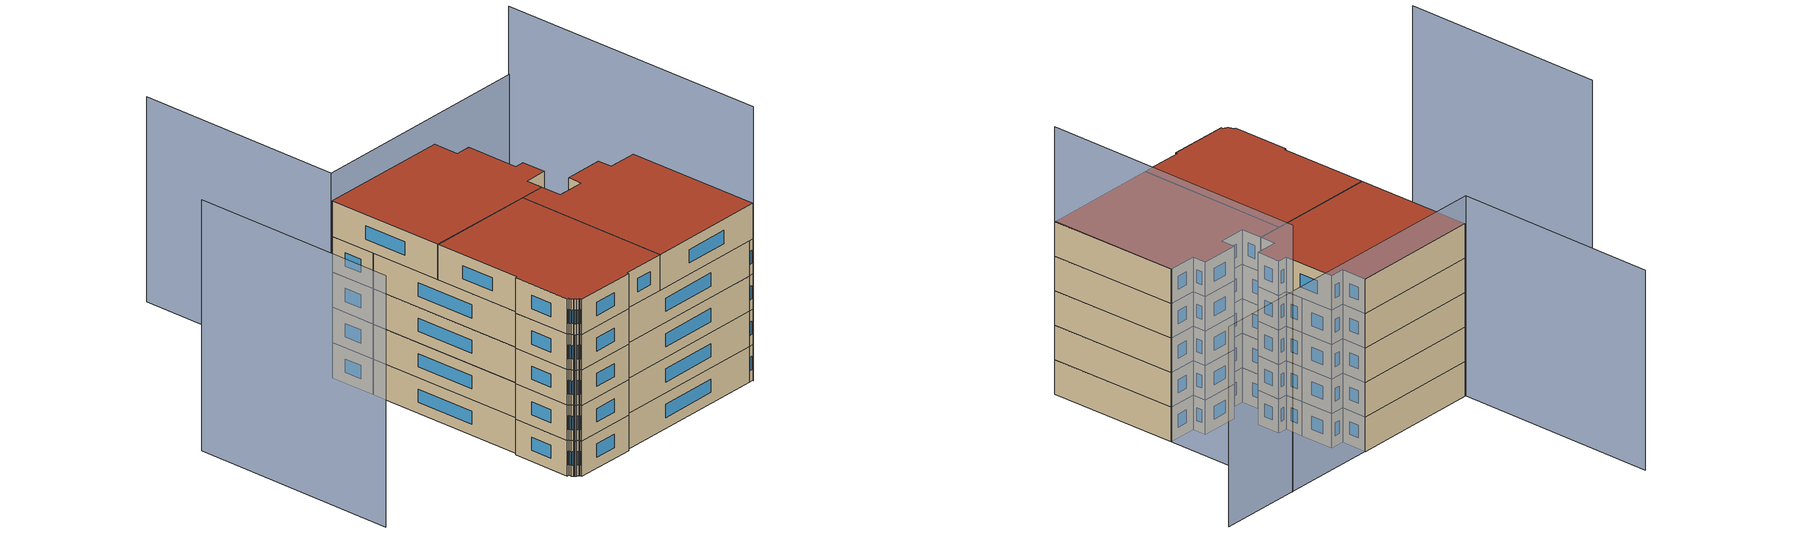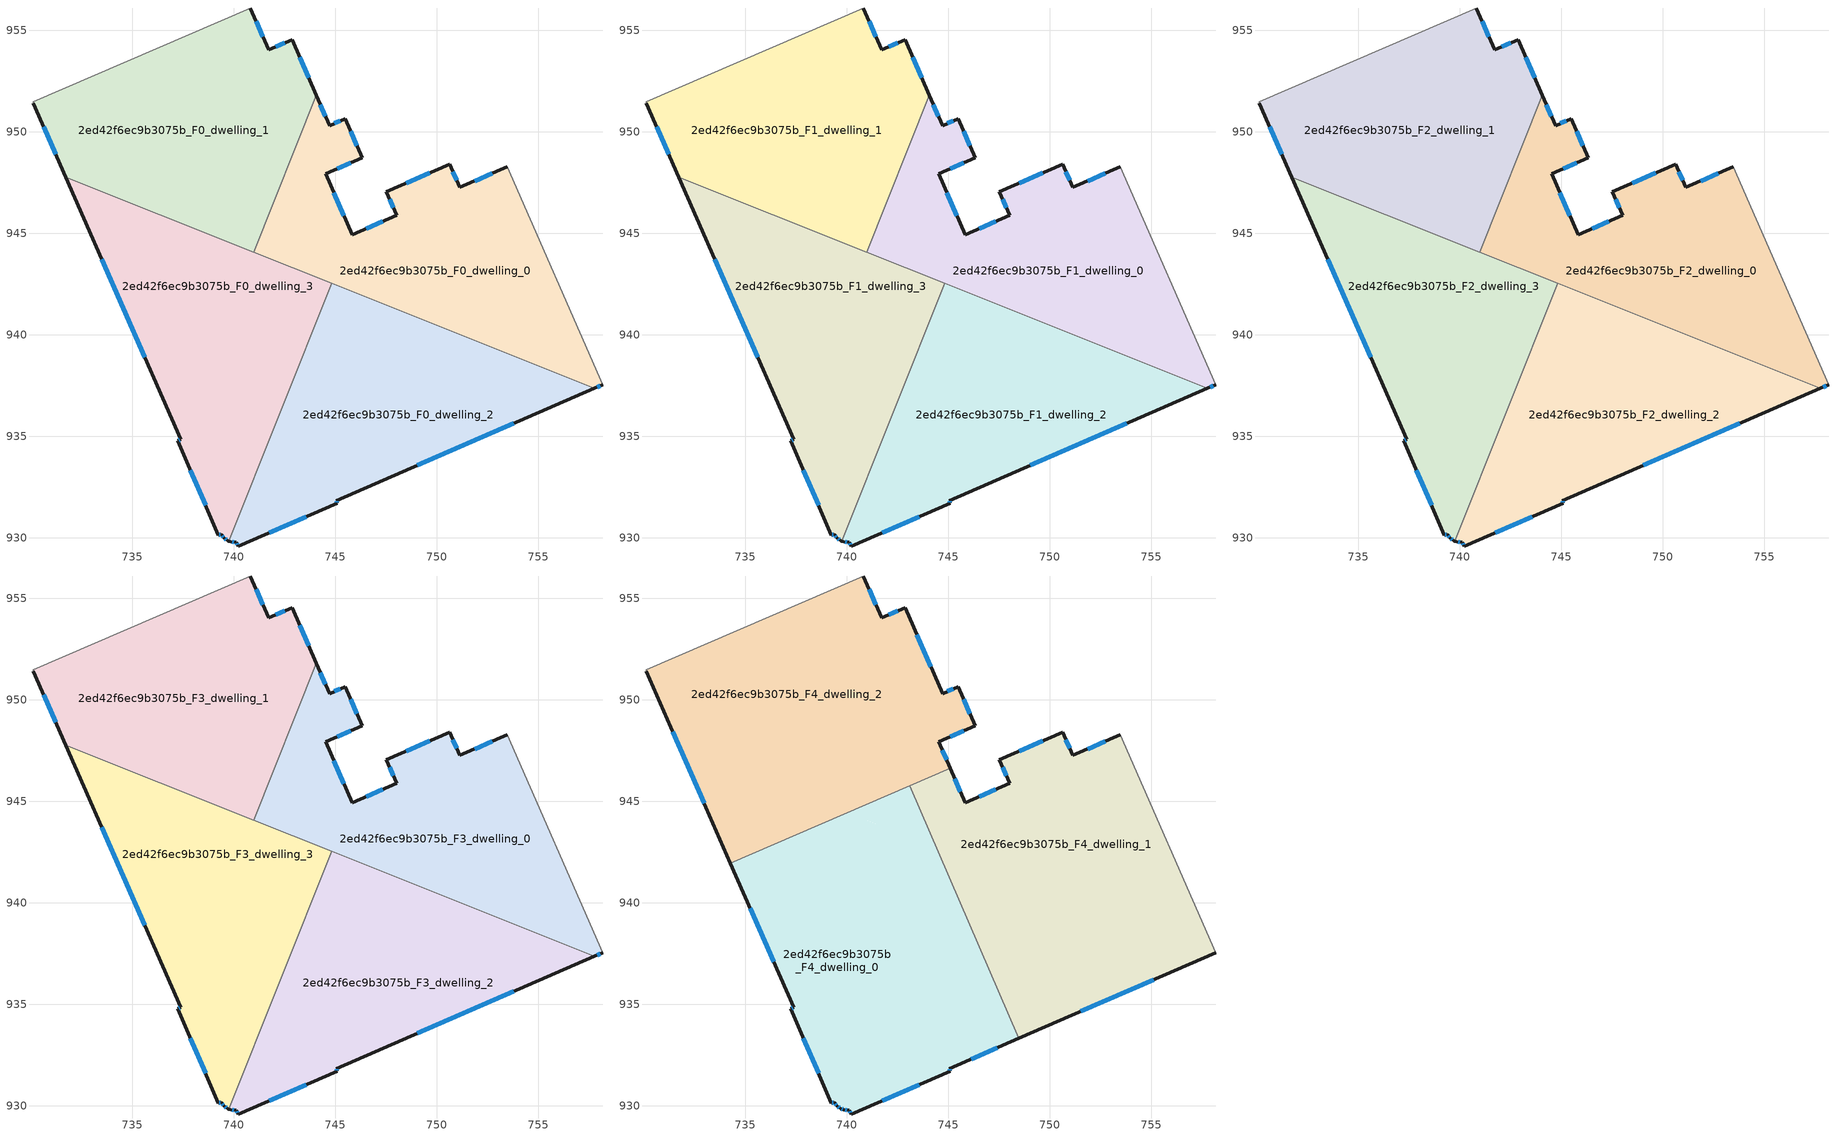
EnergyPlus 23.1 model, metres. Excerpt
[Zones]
2ed42f6ec9b3075b_F0_dwelling_0
 floor ground (EU_floor_Construction): 753.47,948.28 758.17,937.55 757.77,937.38 740.98,944.07 744.06,951.82 744.72,950.31 745.49,950.65 746.32,948.72 744.53,947.94 745.83,944.94 748.02,945.9 747.52,947.05 750.64,948.41 751.14,947.26 z0
 wall outside (EU_wall_Construction): 753.47,948.28 751.14,947.26 750.64,948.41 747.52,947.05 748.02,945.9 745.83,944.94 744.53,947.94 746.32,948.72 745.49,950.65 744.72,950.31 744.06,951.82 / 757.77,937.38 758.17,937.55 z0:3
 wall adiabatic (EU_wall_Construction): 758.17,937.55 753.47,948.28 z0:3
 wall to 2ed42f6ec9b3075b_F0_dwelling_1 (EU_wall_Construction): 744.06,951.82 740.98,944.07 z0:3
 wall to 2ed42f6ec9b3075b_F0_dwelling_2 (EU_wall_Construction): 744.82,942.54 757.77,937.38 z0:3
 wall to 2ed42f6ec9b3075b_F0_dwelling_3 (EU_wall_Construction): 740.98,944.07 744.82,942.54 z0:3
 window (EU_Window_Construction): 745.42,945.88 744.94,947 / 747.34,945.6 746.52,945.24 / 747.68,946.69 747.87,946.26 / 749.66,947.98 748.5,947.48 / 750.98,947.62 750.8,948.05 / 752.74,947.96 751.87,947.58 / 757.89,937.43 758.04,937.49 / 744.51,950.78 744.27,951.35 / 745.25,950.54 744.96,950.42 / 746.06,949.32 745.75,950.04 / 745.09,948.18 745.76,948.48 z0.94:2.06
2ed42f6ec9b3075b_F0_dwelling_1
 floor ground (EU_floor_Construction): 742.88,954.54 744.06,951.82 740.98,944.07 731.73,947.76 730.14,951.4 730.13,951.49 740.82,956.1 741.71,954.04 z0
 wall outside (EU_wall_Construction): 744.06,951.82 742.88,954.54 741.71,954.04 740.82,956.1 / 730.14,951.4 731.73,947.76 z0:3
 wall adiabatic (EU_wall_Construction): 740.82,956.1 730.13,951.49 730.14,951.4 z0:3
 wall to 2ed42f6ec9b3075b_F0_dwelling_3 (EU_wall_Construction): 731.73,947.76 740.98,944.07 z0:3
 window (EU_Window_Construction): 741.43,954.69 741.1,955.46 / 742.52,954.38 742.08,954.2 / 743.69,952.67 743.25,953.69 / 730.64,950.26 731.23,948.9 z0.94:2.06
2ed42f6ec9b3075b_F0_dwelling_2
 floor ground (EU_floor_Construction): 757.77,937.38 745.05,931.84 745.09,931.71 740.21,929.6 740.12,929.79 740.06,929.79 739.86,929.81 739.76,929.85 744.82,942.54 z0
 wall outside (EU_wall_Construction): 739.76,929.85 739.86,929.81 740.06,929.79 740.12,929.79 740.21,929.6 745.09,931.71 745.05,931.84 757.77,937.38 z0:3
 wall to 2ed42f6ec9b3075b_F0_dwelling_3 (EU_wall_Construction): 744.82,942.54 739.76,929.85 z0:3
 window (EU_Window_Construction): 739.93,929.8 740,929.79 / 749.04,933.58 753.78,935.64 / 745.08,931.75 745.06,931.8 / 741.74,930.26 743.56,931.05 / 740.15,929.73 740.18,929.66 z0.94:2.06
2ed42f6ec9b3075b_F0_dwelling_3
 floor ground (EU_floor_Construction): 744.82,942.54 739.76,929.85 739.69,929.87 739.68,929.88 739.52,930 739.4,930.15 739.38,930.18 739.24,930.14 737.24,934.79 737.38,934.87 731.73,947.76 z0
 wall outside (EU_wall_Construction): 731.73,947.76 737.38,934.87 737.24,934.79 739.24,930.14 739.38,930.18 739.4,930.15 739.52,930 739.68,929.88 739.69,929.87 739.76,929.85 z0:3
 window (EU_Window_Construction): 739.44,930.1 739.48,930.05 / 739.28,930.15 739.34,930.17 / 737.87,933.33 738.61,931.6 / 737.34,934.84 737.29,934.82 / 733.5,943.72 735.61,938.91 / 739.57,929.96 739.63,929.92 z0.94:2.06
2ed42f6ec9b3075b_F1_dwelling_0
 floor to 2ed42f6ec9b3075b_F0_dwelling_0 (EU_floor_Construction): 753.47,948.28 758.17,937.55 757.77,937.38 740.98,944.07 744.06,951.82 744.72,950.31 745.49,950.65 746.32,948.72 744.53,947.94 745.83,944.94 748.02,945.9 747.52,947.05 750.64,948.41 751.14,947.26 z3
 wall outside (EU_wall_Construction): 753.47,948.28 751.14,947.26 750.64,948.41 747.52,947.05 748.02,945.9 745.83,944.94 744.53,947.94 746.32,948.72 745.49,950.65 744.72,950.31 744.06,951.82 / 757.77,937.38 758.17,937.55 z3:6
 wall adiabatic (EU_wall_Construction): 758.17,937.55 753.47,948.28 z3:6
 wall to 2ed42f6ec9b3075b_F1_dwelling_1 (EU_wall_Construction): 744.06,951.82 740.98,944.07 z3:6
 wall to 2ed42f6ec9b3075b_F1_dwelling_2 (EU_wall_Construction): 744.82,942.54 757.77,937.38 z3:6
 wall to 2ed42f6ec9b3075b_F1_dwelling_3 (EU_wall_Construction): 740.98,944.07 744.82,942.54 z3:6
 window (EU_Window_Construction): 745.42,945.88 744.94,947 / 747.34,945.6 746.52,945.24 / 747.68,946.69 747.87,946.26 / 749.66,947.98 748.5,947.48 / 750.98,947.62 750.8,948.05 / 752.74,947.96 751.87,947.58 / 757.89,937.43 758.04,937.49 / 744.51,950.78 744.27,951.35 / 745.25,950.54 744.96,950.42 / 746.06,949.32 745.75,950.04 / 745.09,948.18 745.76,948.48 z3.94:5.06
2ed42f6ec9b3075b_F1_dwelling_1
 floor to 2ed42f6ec9b3075b_F0_dwelling_1 (EU_floor_Construction): 742.88,954.54 744.06,951.82 740.98,944.07 731.73,947.76 730.14,951.4 730.13,951.49 740.82,956.1 741.71,954.04 z3
 wall outside (EU_wall_Construction): 744.06,951.82 742.88,954.54 741.71,954.04 740.82,956.1 / 730.14,951.4 731.73,947.76 z3:6
 wall adiabatic (EU_wall_Construction): 740.82,956.1 730.13,951.49 730.14,951.4 z3:6
 wall to 2ed42f6ec9b3075b_F1_dwelling_3 (EU_wall_Construction): 731.73,947.76 740.98,944.07 z3:6
 window (EU_Window_Construction): 741.43,954.69 741.1,955.46 / 742.52,954.38 742.08,954.2 / 743.69,952.67 743.25,953.69 / 730.64,950.26 731.23,948.9 z3.94:5.06
2ed42f6ec9b3075b_F1_dwelling_2
 floor to 2ed42f6ec9b3075b_F0_dwelling_2 (EU_floor_Construction): 757.77,937.38 745.05,931.84 745.09,931.71 740.21,929.6 740.12,929.79 740.06,929.79 739.86,929.81 739.76,929.85 744.82,942.54 z3
 wall outside (EU_wall_Construction): 739.76,929.85 739.86,929.81 740.06,929.79 740.12,929.79 740.21,929.6 745.09,931.71 745.05,931.84 757.77,937.38 z3:6
 wall to 2ed42f6ec9b3075b_F1_dwelling_3 (EU_wall_Construction): 744.82,942.54 739.76,929.85 z3:6
 window (EU_Window_Construction): 739.93,929.8 740,929.79 / 749.04,933.58 753.78,935.64 / 745.08,931.75 745.06,931.8 / 741.74,930.26 743.56,931.05 / 740.15,929.73 740.18,929.66 z3.94:5.06
2ed42f6ec9b3075b_F1_dwelling_3
 floor to 2ed42f6ec9b3075b_F0_dwelling_3 (EU_floor_Construction): 744.82,942.54 739.76,929.85 739.69,929.87 739.68,929.88 739.52,930 739.4,930.15 739.38,930.18 739.24,930.14 737.24,934.79 737.38,934.87 731.73,947.76 z3
 wall outside (EU_wall_Construction): 731.73,947.76 737.38,934.87 737.24,934.79 739.24,930.14 739.38,930.18 739.4,930.15 739.52,930 739.68,929.88 739.69,929.87 739.76,929.85 z3:6
 window (EU_Window_Construction): 739.44,930.1 739.48,930.05 / 739.28,930.15 739.34,930.17 / 737.87,933.33 738.61,931.6 / 737.34,934.84 737.29,934.82 / 733.5,943.72 735.61,938.91 / 739.57,929.96 739.63,929.92 z3.94:5.06
2ed42f6ec9b3075b_F2_dwelling_0
 floor to 2ed42f6ec9b3075b_F1_dwelling_0 (EU_floor_Construction): 753.47,948.28 758.17,937.55 757.77,937.38 740.98,944.07 744.06,951.82 744.72,950.31 745.49,950.65 746.32,948.72 744.53,947.94 745.83,944.94 748.02,945.9 747.52,947.05 750.64,948.41 751.14,947.26 z6
 wall outside (EU_wall_Construction): 753.47,948.28 751.14,947.26 750.64,948.41 747.52,947.05 748.02,945.9 745.83,944.94 744.53,947.94 746.32,948.72 745.49,950.65 744.72,950.31 744.06,951.82 / 757.77,937.38 758.17,937.55 z6:9
 wall adiabatic (EU_wall_Construction): 758.17,937.55 753.47,948.28 z6:9
 wall to 2ed42f6ec9b3075b_F2_dwelling_1 (EU_wall_Construction): 744.06,951.82 740.98,944.07 z6:9
 wall to 2ed42f6ec9b3075b_F2_dwelling_2 (EU_wall_Construction): 744.82,942.54 757.77,937.38 z6:9
 wall to 2ed42f6ec9b3075b_F2_dwelling_3 (EU_wall_Construction): 740.98,944.07 744.82,942.54 z6:9
 window (EU_Window_Construction): 745.42,945.88 744.94,947 / 747.34,945.6 746.52,945.24 / 747.68,946.69 747.87,946.26 / 749.66,947.98 748.5,947.48 / 750.98,947.62 750.8,948.05 / 752.74,947.96 751.87,947.58 / 757.89,937.43 758.04,937.49 / 744.51,950.78 744.27,951.35 / 745.25,950.54 744.96,950.42 / 746.06,949.32 745.75,950.04 / 745.09,948.18 745.76,948.48 z6.94:8.06
2ed42f6ec9b3075b_F2_dwelling_1
 floor to 2ed42f6ec9b3075b_F1_dwelling_1 (EU_floor_Construction): 742.88,954.54 744.06,951.82 740.98,944.07 731.73,947.76 730.14,951.4 730.13,951.49 740.82,956.1 741.71,954.04 z6
 wall outside (EU_wall_Construction): 744.06,951.82 742.88,954.54 741.71,954.04 740.82,956.1 / 730.14,951.4 731.73,947.76 z6:9
 wall adiabatic (EU_wall_Construction): 740.82,956.1 730.13,951.49 730.14,951.4 z6:9
 wall to 2ed42f6ec9b3075b_F2_dwelling_3 (EU_wall_Construction): 731.73,947.76 740.98,944.07 z6:9
 window (EU_Window_Construction): 741.43,954.69 741.1,955.46 / 742.52,954.38 742.08,954.2 / 743.69,952.67 743.25,953.69 / 730.64,950.26 731.23,948.9 z6.94:8.06
2ed42f6ec9b3075b_F2_dwelling_2
 floor to 2ed42f6ec9b3075b_F1_dwelling_2 (EU_floor_Construction): 757.77,937.38 745.05,931.84 745.09,931.71 740.21,929.6 740.12,929.79 740.06,929.79 739.86,929.81 739.76,929.85 744.82,942.54 z6
 wall outside (EU_wall_Construction): 739.76,929.85 739.86,929.81 740.06,929.79 740.12,929.79 740.21,929.6 745.09,931.71 745.05,931.84 757.77,937.38 z6:9
 wall to 2ed42f6ec9b3075b_F2_dwelling_3 (EU_wall_Construction): 744.82,942.54 739.76,929.85 z6:9
 window (EU_Window_Construction): 739.93,929.8 740,929.79 / 749.04,933.58 753.78,935.64 / 745.08,931.75 745.06,931.8 / 741.74,930.26 743.56,931.05 / 740.15,929.73 740.18,929.66 z6.94:8.06
2ed42f6ec9b3075b_F2_dwelling_3
 floor to 2ed42f6ec9b3075b_F1_dwelling_3 (EU_floor_Construction): 744.82,942.54 739.76,929.85 739.69,929.87 739.68,929.88 739.52,930 739.4,930.15 739.38,930.18 739.24,930.14 737.24,934.79 737.38,934.87 731.73,947.76 z6
 wall outside (EU_wall_Construction): 731.73,947.76 737.38,934.87 737.24,934.79 739.24,930.14 739.38,930.18 739.4,930.15 739.52,930 739.68,929.88 739.69,929.87 739.76,929.85 z6:9
 window (EU_Window_Construction): 739.44,930.1 739.48,930.05 / 739.28,930.15 739.34,930.17 / 737.87,933.33 738.61,931.6 / 737.34,934.84 737.29,934.82 / 733.5,943.72 735.61,938.91 / 739.57,929.96 739.63,929.92 z6.94:8.06
2ed42f6ec9b3075b_F3_dwelling_0
 floor to 2ed42f6ec9b3075b_F2_dwelling_0 (EU_floor_Construction): 753.47,948.28 758.17,937.55 757.77,937.38 740.98,944.07 744.06,951.82 744.72,950.31 745.49,950.65 746.32,948.72 744.53,947.94 745.83,944.94 748.02,945.9 747.52,947.05 750.64,948.41 751.14,947.26 z9
 wall outside (EU_wall_Construction): 753.47,948.28 751.14,947.26 750.64,948.41 747.52,947.05 748.02,945.9 745.83,944.94 744.53,947.94 746.32,948.72 745.49,950.65 744.72,950.31 744.06,951.82 / 757.77,937.38 758.17,937.55 z9:12
 wall adiabatic (EU_wall_Construction): 758.17,937.55 753.47,948.28 z9:12
 wall to 2ed42f6ec9b3075b_F3_dwelling_1 (EU_wall_Construction): 744.06,951.82 740.98,944.07 z9:12
 wall to 2ed42f6ec9b3075b_F3_dwelling_2 (EU_wall_Construction): 744.82,942.54 757.77,937.38 z9:12
 wall to 2ed42f6ec9b3075b_F3_dwelling_3 (EU_wall_Construction): 740.98,944.07 744.82,942.54 z9:12
 window (EU_Window_Construction): 745.42,945.88 744.94,947 / 747.34,945.6 746.52,945.24 / 747.68,946.69 747.87,946.26 / 749.66,947.98 748.5,947.48 / 750.98,947.62 750.8,948.05 / 752.74,947.96 751.87,947.58 / 757.89,937.43 758.04,937.49 / 744.51,950.78 744.27,951.35 / 745.25,950.54 744.96,950.42 / 746.06,949.32 745.75,950.04 / 745.09,948.18 745.76,948.48 z9.94:11.06
2ed42f6ec9b3075b_F3_dwelling_1
 floor to 2ed42f6ec9b3075b_F2_dwelling_1 (EU_floor_Construction): 742.88,954.54 744.06,951.82 740.98,944.07 731.73,947.76 730.14,951.4 730.13,951.49 740.82,956.1 741.71,954.04 z9
 wall outside (EU_wall_Construction): 744.06,951.82 742.88,954.54 741.71,954.04 740.82,956.1 / 730.14,951.4 731.73,947.76 z9:12
 wall adiabatic (EU_wall_Construction): 740.82,956.1 730.13,951.49 730.14,951.4 z9:12
 wall to 2ed42f6ec9b3075b_F3_dwelling_3 (EU_wall_Construction): 731.73,947.76 740.98,944.07 z9:12
 window (EU_Window_Construction): 741.43,954.69 741.1,955.46 / 742.52,954.38 742.08,954.2 / 743.69,952.67 743.25,953.69 / 730.64,950.26 731.23,948.9 z9.94:11.06
2ed42f6ec9b3075b_F3_dwelling_2
 floor to 2ed42f6ec9b3075b_F2_dwelling_2 (EU_floor_Construction): 757.77,937.38 745.05,931.84 745.09,931.71 740.21,929.6 740.12,929.79 740.06,929.79 739.86,929.81 739.76,929.85 744.82,942.54 z9
 wall outside (EU_wall_Construction): 739.76,929.85 739.86,929.81 740.06,929.79 740.12,929.79 740.21,929.6 745.09,931.71 745.05,931.84 757.77,937.38 z9:12
 wall to 2ed42f6ec9b3075b_F3_dwelling_3 (EU_wall_Construction): 744.82,942.54 739.76,929.85 z9:12
 window (EU_Window_Construction): 739.93,929.8 740,929.79 / 749.04,933.58 753.78,935.64 / 745.08,931.75 745.06,931.8 / 741.74,930.26 743.56,931.05 / 740.15,929.73 740.18,929.66 z9.94:11.06
2ed42f6ec9b3075b_F3_dwelling_3
 floor to 2ed42f6ec9b3075b_F2_dwelling_3 (EU_floor_Construction): 744.82,942.54 739.76,929.85 739.69,929.87 739.68,929.88 739.52,930 739.4,930.15 739.38,930.18 739.24,930.14 737.24,934.79 737.38,934.87 731.73,947.76 z9
 wall outside (EU_wall_Construction): 731.73,947.76 737.38,934.87 737.24,934.79 739.24,930.14 739.38,930.18 739.4,930.15 739.52,930 739.68,929.88 739.69,929.87 739.76,929.85 z9:12
 window (EU_Window_Construction): 739.44,930.1 739.48,930.05 / 739.28,930.15 739.34,930.17 / 737.87,933.33 738.61,931.6 / 737.34,934.84 737.29,934.82 / 733.5,943.72 735.61,938.91 / 739.57,929.96 739.63,929.92 z9.94:11.06
2ed42f6ec9b3075b_F4_dwelling_0
 floor to 2ed42f6ec9b3075b_F3_dwelling_3 (EU_floor_Construction): 744.44,942.69 744.67,942.17 739.76,929.85 739.69,929.87 739.68,929.88 739.52,930 739.4,930.15 739.38,930.18 739.24,930.14 737.24,934.79 737.38,934.87 734.27,941.96 740.03,944.45 z12
 floor to 2ed42f6ec9b3075b_F3_dwelling_2 (EU_floor_Construction): 744.67,942.17 748.48,933.33 745.05,931.84 745.09,931.71 740.21,929.6 740.12,929.79 740.06,929.79 739.86,929.81 739.76,929.85 z12
 floor to 2ed42f6ec9b3075b_F3_dwelling_1 (EU_floor_Construction): 741.36,945.02 740.98,944.07 740.03,944.45 z12
 floor to 2ed42f6ec9b3075b_F3_dwelling_0 (EU_floor_Construction): 743.11,945.78 744.44,942.69 740.98,944.07 741.36,945.02 z12
 wall outside (EU_wall_Construction): 734.27,941.96 737.38,934.87 737.24,934.79 739.24,930.14 739.38,930.18 739.4,930.15 739.52,930 739.68,929.88 739.69,929.87 739.86,929.81 740.06,929.79 740.12,929.79 740.21,929.6 745.09,931.71 745.05,931.84 748.48,933.33 z12:15
 wall to 2ed42f6ec9b3075b_F4_dwelling_1 (EU_wall_Construction): 748.48,933.33 743.11,945.78 z12:15
 wall to 2ed42f6ec9b3075b_F4_dwelling_2 (EU_wall_Construction): 743.11,945.78 734.27,941.96 z12:15
 window (EU_Window_Construction): 741.74,930.26 743.56,931.05 / 740.15,929.73 740.18,929.66 / 739.93,929.8 740,929.79 / 739.75,929.85 739.81,929.83 / 739.57,929.96 739.63,929.92 / 739.44,930.1 739.48,930.05 / 739.28,930.15 739.34,930.17 / 737.87,933.33 738.61,931.6 / 737.34,934.84 737.29,934.82 / 735.25,939.74 736.41,937.09 / 746.13,932.31 747.41,932.87 / 745.08,931.75 745.06,931.8 z12.94:14.06
 roof outside (EU_roof_Construction): 748.48,933.33 743.11,945.78 734.27,941.96 737.38,934.87 737.24,934.79 739.24,930.14 739.38,930.18 739.4,930.15 739.52,930 739.68,929.88 739.69,929.87 739.86,929.81 740.06,929.79 740.12,929.79 740.21,929.6 745.09,931.71 745.05,931.84 z15
2ed42f6ec9b3075b_F4_dwelling_1
 floor to 2ed42f6ec9b3075b_F3_dwelling_0 (EU_floor_Construction): 753.47,948.28 758.17,937.55 757.77,937.38 744.44,942.69 743.11,945.78 745.09,946.64 745.83,944.94 748.02,945.9 747.52,947.05 750.64,948.41 751.14,947.26 z12
 floor to 2ed42f6ec9b3075b_F3_dwelling_2 (EU_floor_Construction): 757.77,937.38 748.48,933.33 744.67,942.17 744.82,942.54 z12
 floor to 2ed42f6ec9b3075b_F3_dwelling_3 (EU_floor_Construction): 744.82,942.54 744.67,942.17 744.44,942.69 z12
 wall outside (EU_wall_Construction): 753.47,948.28 751.14,947.26 750.64,948.41 747.52,947.05 748.02,945.9 745.83,944.94 745.09,946.64 / 748.48,933.33 758.17,937.55 z12:15
 wall adiabatic (EU_wall_Construction): 758.17,937.55 753.47,948.28 z12:15
 wall to 2ed42f6ec9b3075b_F4_dwelling_2 (EU_wall_Construction): 745.09,946.64 743.11,945.78 z12:15
 window (EU_Window_Construction): 750.98,947.62 750.8,948.05 / 752.74,947.96 751.87,947.58 / 751.52,934.65 755.13,936.23 / 745.6,945.47 745.33,946.11 / 747.34,945.6 746.52,945.24 / 747.68,946.69 747.87,946.26 / 749.66,947.98 748.5,947.48 z12.94:14.06
 roof outside (EU_roof_Construction): 758.17,937.55 753.47,948.28 751.14,947.26 750.64,948.41 747.52,947.05 748.02,945.9 745.83,944.94 745.09,946.64 743.11,945.78 748.48,933.33 z15
2ed42f6ec9b3075b_F4_dwelling_2
 floor to 2ed42f6ec9b3075b_F3_dwelling_1 (EU_floor_Construction): 742.88,954.54 744.06,951.82 741.36,945.02 740.03,944.45 731.73,947.76 730.14,951.4 730.13,951.49 740.82,956.1 741.71,954.04 z12
 floor to 2ed42f6ec9b3075b_F3_dwelling_0 (EU_floor_Construction): 745.49,950.65 746.32,948.72 744.53,947.94 745.09,946.64 741.36,945.02 744.06,951.82 744.72,950.31 z12
 floor to 2ed42f6ec9b3075b_F3_dwelling_3 (EU_floor_Construction): 740.03,944.45 734.27,941.96 731.73,947.76 z12
 wall outside (EU_wall_Construction): 745.09,946.64 744.53,947.94 746.32,948.72 745.49,950.65 744.72,950.31 742.88,954.54 741.71,954.04 740.82,956.1 / 730.14,951.4 734.27,941.96 z12:15
 wall adiabatic (EU_wall_Construction): 740.82,956.1 730.13,951.49 730.14,951.4 z12:15
 window (EU_Window_Construction): 745.09,948.18 745.76,948.48 / 744.92,947.05 744.71,947.53 / 731.43,948.44 732.98,944.92 / 741.43,954.69 741.1,955.46 / 742.52,954.38 742.08,954.2 / 744.14,951.64 743.46,953.21 / 745.25,950.54 744.96,950.42 / 746.06,949.32 745.75,950.04 z12.94:14.06
 roof outside (EU_roof_Construction): 745.09,946.64 744.53,947.94 746.32,948.72 745.49,950.65 744.72,950.31 742.88,954.54 741.71,954.04 740.82,956.1 730.13,951.49 730.14,951.4 734.27,941.96 z15
shading: 758.15,937.46 748.6,959.48 z0:23.2; 755.4,962.41 730.01,951.43 / 730.01,951.43 722.82,968.08 z0:17.4; 716.44,945.46 723.64,928.88 z0:21.3
[Building]
EU S2 Campaign: North Axis=0; Terrain=City; Solar Distribution=FullExterior
[Site:Location]
Vienna: Latitude=48; Longitude=16.5; Time Zone=1; Elevation=183
[SizingPeriod:WeatherFileDays]
AnnualSizingPeriod: Begin Month=1; Begin Day of Month=1; End Month=12; End Day of Month=31; Day of Week for Start Day=Monday; Use Weather File Daylight Saving Period=No; Use Weather File Rain and Snow Indicators=No
[MATERIAL]
EU_InternalMass_Material: Roughness=MediumRough; Thickness=0.1; Conductivity=1; Density=1800; Specific Heat=900; Thermal Absorptance=0.9; Solar Absorptance=0.7; Visible Absorptance=0.7
[MATERIAL:NOMASS] Roughness=MediumRough; Thermal Absorptance=0.9; Solar Absorptance=0.7; Visible Absorptance=0.7
Name | Thermal Resistance
EU_wall_NoMass | 0.914258
EU_roof_NoMass | 0.954009
EU_floor_NoMass | 1.09711
[WINDOWMATERIAL:SIMPLEGLAZINGSYSTEM]
EU_Window_SimpleGlazing: UFactor=2.09642; Solar Heat Gain Coefficient=0.65; Visible Transmittance=0.65
[CONSTRUCTION]
EU_wall_Construction: EU_wall_NoMass
EU_roof_Construction: EU_roof_NoMass
EU_floor_Construction: EU_floor_NoMass
EU_Window_Construction: EU_Window_SimpleGlazing
EU_InternalMass_Construction: EU_InternalMass_Material
[ZONE] Type=1; Multiplier=1; Ceiling Height=autocalculate; Floor Area=autocalculate; Part of Total Floor Area=Yes
Name | Volume
2ed42f6ec9b3075b_F0_dwelling_0; 2ed42f6ec9b3075b_F1_dwelling_0; 2ed42f6ec9b3075b_F2_dwelling_0; 2ed42f6ec9b3075b_F3_dwelling_0 | 296.058
2ed42f6ec9b3075b_F4_dwelling_0 | 394.716
2ed42f6ec9b3075b_F0_dwelling_1; 2ed42f6ec9b3075b_F1_dwelling_1; 2ed42f6ec9b3075b_F2_dwelling_1; 2ed42f6ec9b3075b_F3_dwelling_1 | 296.056
2ed42f6ec9b3075b_F4_dwelling_1 | 394.725
2ed42f6ec9b3075b_F0_dwelling_2; 2ed42f6ec9b3075b_F1_dwelling_2; 2ed42f6ec9b3075b_F2_dwelling_2; 2ed42f6ec9b3075b_F3_dwelling_2 | 296.023
2ed42f6ec9b3075b_F4_dwelling_2 | 394.724
2ed42f6ec9b3075b_F0_dwelling_3; 2ed42f6ec9b3075b_F1_dwelling_3; 2ed42f6ec9b3075b_F2_dwelling_3; 2ed42f6ec9b3075b_F3_dwelling_3 | 296.04
[INTERNALMASS] Construction=EU_InternalMass_Construction
Name | Zone or ZoneList | Surface Area
2ed42f6ec9b3075b_F0_dwelling_0_EU_InternalMass | 2ed42f6ec9b3075b_F0_dwelling_0 | 98.6859
2ed42f6ec9b3075b_F0_dwelling_1_EU_InternalMass | 2ed42f6ec9b3075b_F0_dwelling_1 | 98.6855
2ed42f6ec9b3075b_F0_dwelling_2_EU_InternalMass | 2ed42f6ec9b3075b_F0_dwelling_2 | 98.6743
2ed42f6ec9b3075b_F0_dwelling_3_EU_InternalMass | 2ed42f6ec9b3075b_F0_dwelling_3 | 98.6802
2ed42f6ec9b3075b_F1_dwelling_0_EU_InternalMass | 2ed42f6ec9b3075b_F1_dwelling_0 | 98.6859
2ed42f6ec9b3075b_F1_dwelling_1_EU_InternalMass | 2ed42f6ec9b3075b_F1_dwelling_1 | 98.6855
2ed42f6ec9b3075b_F1_dwelling_2_EU_InternalMass | 2ed42f6ec9b3075b_F1_dwelling_2 | 98.6743
2ed42f6ec9b3075b_F1_dwelling_3_EU_InternalMass | 2ed42f6ec9b3075b_F1_dwelling_3 | 98.6802
2ed42f6ec9b3075b_F2_dwelling_0_EU_InternalMass | 2ed42f6ec9b3075b_F2_dwelling_0 | 98.6859
2ed42f6ec9b3075b_F2_dwelling_1_EU_InternalMass | 2ed42f6ec9b3075b_F2_dwelling_1 | 98.6855
2ed42f6ec9b3075b_F2_dwelling_2_EU_InternalMass | 2ed42f6ec9b3075b_F2_dwelling_2 | 98.6743
2ed42f6ec9b3075b_F2_dwelling_3_EU_InternalMass | 2ed42f6ec9b3075b_F2_dwelling_3 | 98.6802
2ed42f6ec9b3075b_F3_dwelling_0_EU_InternalMass | 2ed42f6ec9b3075b_F3_dwelling_0 | 98.6859
2ed42f6ec9b3075b_F3_dwelling_1_EU_InternalMass | 2ed42f6ec9b3075b_F3_dwelling_1 | 98.6855
2ed42f6ec9b3075b_F3_dwelling_2_EU_InternalMass | 2ed42f6ec9b3075b_F3_dwelling_2 | 98.6743
2ed42f6ec9b3075b_F3_dwelling_3_EU_InternalMass | 2ed42f6ec9b3075b_F3_dwelling_3 | 98.6802
2ed42f6ec9b3075b_F4_dwelling_0_EU_InternalMass | 2ed42f6ec9b3075b_F4_dwelling_0 | 131.573
2ed42f6ec9b3075b_F4_dwelling_1_EU_InternalMass | 2ed42f6ec9b3075b_F4_dwelling_1 | 131.576
2ed42f6ec9b3075b_F4_dwelling_2_EU_InternalMass | 2ed42f6ec9b3075b_F4_dwelling_2 | 131.574
[OTHEREQUIPMENT] Fuel Type=Electricity; Design Level Calculation Method=Watts/Area; Power per Zone Floor Area=1; Fraction Latent=0; Fraction Radiant=0; Fraction Lost=0; Carbon Dioxide Generation Rate=0; EndUse Subcategory=EU_Step8_InternalGains
Name | Zone or ZoneList or Space or SpaceList | Schedule
EU_Step8_InternalGain_2ed42f6ec9b3075b_F0_dwelling_0_f000 | 2ed42f6ec9b3075b_F0_dwelling_0 | EU_Step8_GainSchedule_2ed42f6ec9b3075b_F0_dwelling_0_f000
EU_Step8_InternalGain_2ed42f6ec9b3075b_F0_dwelling_1_f000 | 2ed42f6ec9b3075b_F0_dwelling_1 | EU_Step8_GainSchedule_2ed42f6ec9b3075b_F0_dwelling_1_f000
EU_Step8_InternalGain_2ed42f6ec9b3075b_F0_dwelling_2_f000 | 2ed42f6ec9b3075b_F0_dwelling_2 | EU_Step8_GainSchedule_2ed42f6ec9b3075b_F0_dwelling_2_f000
EU_Step8_InternalGain_2ed42f6ec9b3075b_F0_dwelling_3_f000 | 2ed42f6ec9b3075b_F0_dwelling_3 | EU_Step8_GainSchedule_2ed42f6ec9b3075b_F0_dwelling_3_f000
EU_Step8_InternalGain_2ed42f6ec9b3075b_F1_dwelling_0_f000 | 2ed42f6ec9b3075b_F1_dwelling_0 | EU_Step8_GainSchedule_2ed42f6ec9b3075b_F1_dwelling_0_f000
EU_Step8_InternalGain_2ed42f6ec9b3075b_F1_dwelling_1_f000 | 2ed42f6ec9b3075b_F1_dwelling_1 | EU_Step8_GainSchedule_2ed42f6ec9b3075b_F1_dwelling_1_f000
EU_Step8_InternalGain_2ed42f6ec9b3075b_F1_dwelling_2_f000 | 2ed42f6ec9b3075b_F1_dwelling_2 | EU_Step8_GainSchedule_2ed42f6ec9b3075b_F1_dwelling_2_f000
EU_Step8_InternalGain_2ed42f6ec9b3075b_F1_dwelling_3_f000 | 2ed42f6ec9b3075b_F1_dwelling_3 | EU_Step8_GainSchedule_2ed42f6ec9b3075b_F1_dwelling_3_f000
EU_Step8_InternalGain_2ed42f6ec9b3075b_F2_dwelling_0_f000 | 2ed42f6ec9b3075b_F2_dwelling_0 | EU_Step8_GainSchedule_2ed42f6ec9b3075b_F2_dwelling_0_f000
EU_Step8_InternalGain_2ed42f6ec9b3075b_F2_dwelling_1_f000 | 2ed42f6ec9b3075b_F2_dwelling_1 | EU_Step8_GainSchedule_2ed42f6ec9b3075b_F2_dwelling_1_f000
EU_Step8_InternalGain_2ed42f6ec9b3075b_F2_dwelling_2_f000 | 2ed42f6ec9b3075b_F2_dwelling_2 | EU_Step8_GainSchedule_2ed42f6ec9b3075b_F2_dwelling_2_f000
EU_Step8_InternalGain_2ed42f6ec9b3075b_F2_dwelling_3_f000 | 2ed42f6ec9b3075b_F2_dwelling_3 | EU_Step8_GainSchedule_2ed42f6ec9b3075b_F2_dwelling_3_f000
EU_Step8_InternalGain_2ed42f6ec9b3075b_F3_dwelling_0_f000 | 2ed42f6ec9b3075b_F3_dwelling_0 | EU_Step8_GainSchedule_2ed42f6ec9b3075b_F3_dwelling_0_f000
EU_Step8_InternalGain_2ed42f6ec9b3075b_F3_dwelling_1_f000 | 2ed42f6ec9b3075b_F3_dwelling_1 | EU_Step8_GainSchedule_2ed42f6ec9b3075b_F3_dwelling_1_f000
EU_Step8_InternalGain_2ed42f6ec9b3075b_F3_dwelling_2_f000 | 2ed42f6ec9b3075b_F3_dwelling_2 | EU_Step8_GainSchedule_2ed42f6ec9b3075b_F3_dwelling_2_f000
EU_Step8_InternalGain_2ed42f6ec9b3075b_F3_dwelling_3_f000 | 2ed42f6ec9b3075b_F3_dwelling_3 | EU_Step8_GainSchedule_2ed42f6ec9b3075b_F3_dwelling_3_f000
EU_Step8_InternalGain_2ed42f6ec9b3075b_F4_dwelling_0_f000 | 2ed42f6ec9b3075b_F4_dwelling_0 | EU_Step8_GainSchedule_2ed42f6ec9b3075b_F4_dwelling_0_f000
EU_Step8_InternalGain_2ed42f6ec9b3075b_F4_dwelling_1_f000 | 2ed42f6ec9b3075b_F4_dwelling_1 | EU_Step8_GainSchedule_2ed42f6ec9b3075b_F4_dwelling_1_f000
EU_Step8_InternalGain_2ed42f6ec9b3075b_F4_dwelling_2_f000 | 2ed42f6ec9b3075b_F4_dwelling_2 | EU_Step8_GainSchedule_2ed42f6ec9b3075b_F4_dwelling_2_f000
[ZONEVENTILATION:DESIGNFLOWRATE] Schedule=EU_AlwaysOn; Design Flow Rate Calculation Method=AirChanges/Hour; Air Changes per Hour=0.546891; Ventilation Type=Natural; Fan Pressure Rise=0; Fan Total Efficiency=1; Constant Term Coefficient=1; Temperature Term Coefficient=0; Velocity Term Coefficient=0; Velocity Squared Term Coefficient=0; Minimum Indoor Temperature=-100; Maximum Indoor Temperature=100; Delta Temperature=-100; Minimum Outdoor Temperature=-100; Maximum Outdoor Temperature=100; Maximum Wind Speed=40
Name | Zone or ZoneList or Space or SpaceList
EU_ConstantAir_2ed42f6ec9b3075b_F0_dwelling_0 | 2ed42f6ec9b3075b_F0_dwelling_0
EU_ConstantAir_2ed42f6ec9b3075b_F0_dwelling_1 | 2ed42f6ec9b3075b_F0_dwelling_1
EU_ConstantAir_2ed42f6ec9b3075b_F0_dwelling_2 | 2ed42f6ec9b3075b_F0_dwelling_2
EU_ConstantAir_2ed42f6ec9b3075b_F0_dwelling_3 | 2ed42f6ec9b3075b_F0_dwelling_3
EU_ConstantAir_2ed42f6ec9b3075b_F1_dwelling_0 | 2ed42f6ec9b3075b_F1_dwelling_0
EU_ConstantAir_2ed42f6ec9b3075b_F1_dwelling_1 | 2ed42f6ec9b3075b_F1_dwelling_1
EU_ConstantAir_2ed42f6ec9b3075b_F1_dwelling_2 | 2ed42f6ec9b3075b_F1_dwelling_2
EU_ConstantAir_2ed42f6ec9b3075b_F1_dwelling_3 | 2ed42f6ec9b3075b_F1_dwelling_3
EU_ConstantAir_2ed42f6ec9b3075b_F2_dwelling_0 | 2ed42f6ec9b3075b_F2_dwelling_0
EU_ConstantAir_2ed42f6ec9b3075b_F2_dwelling_1 | 2ed42f6ec9b3075b_F2_dwelling_1
EU_ConstantAir_2ed42f6ec9b3075b_F2_dwelling_2 | 2ed42f6ec9b3075b_F2_dwelling_2
EU_ConstantAir_2ed42f6ec9b3075b_F2_dwelling_3 | 2ed42f6ec9b3075b_F2_dwelling_3
EU_ConstantAir_2ed42f6ec9b3075b_F3_dwelling_0 | 2ed42f6ec9b3075b_F3_dwelling_0
EU_ConstantAir_2ed42f6ec9b3075b_F3_dwelling_1 | 2ed42f6ec9b3075b_F3_dwelling_1
EU_ConstantAir_2ed42f6ec9b3075b_F3_dwelling_2 | 2ed42f6ec9b3075b_F3_dwelling_2
EU_ConstantAir_2ed42f6ec9b3075b_F3_dwelling_3 | 2ed42f6ec9b3075b_F3_dwelling_3
EU_ConstantAir_2ed42f6ec9b3075b_F4_dwelling_0 | 2ed42f6ec9b3075b_F4_dwelling_0
EU_ConstantAir_2ed42f6ec9b3075b_F4_dwelling_1 | 2ed42f6ec9b3075b_F4_dwelling_1
EU_ConstantAir_2ed42f6ec9b3075b_F4_dwelling_2 | 2ed42f6ec9b3075b_F4_dwelling_2
[HVACTEMPLATE:THERMOSTAT] Constant Heating Setpoint=20; Constant Cooling Setpoint=50
EU_HeatOnly_2ed42f6ec9b3075b_F0_dwelling_0; EU_HeatOnly_2ed42f6ec9b3075b_F0_dwelling_1; EU_HeatOnly_2ed42f6ec9b3075b_F0_dwelling_2; EU_HeatOnly_2ed42f6ec9b3075b_F0_dwelling_3; EU_HeatOnly_2ed42f6ec9b3075b_F1_dwelling_0; EU_HeatOnly_2ed42f6ec9b3075b_F1_dwelling_1; EU_HeatOnly_2ed42f6ec9b3075b_F1_dwelling_2; EU_HeatOnly_2ed42f6ec9b3075b_F1_dwelling_3; EU_HeatOnly_2ed42f6ec9b3075b_F2_dwelling_0; EU_HeatOnly_2ed42f6ec9b3075b_F2_dwelling_1; EU_HeatOnly_2ed42f6ec9b3075b_F2_dwelling_2; EU_HeatOnly_2ed42f6ec9b3075b_F2_dwelling_3; EU_HeatOnly_2ed42f6ec9b3075b_F3_dwelling_0; EU_HeatOnly_2ed42f6ec9b3075b_F3_dwelling_1; EU_HeatOnly_2ed42f6ec9b3075b_F3_dwelling_2; EU_HeatOnly_2ed42f6ec9b3075b_F3_dwelling_3; EU_HeatOnly_2ed42f6ec9b3075b_F4_dwelling_0; EU_HeatOnly_2ed42f6ec9b3075b_F4_dwelling_1; EU_HeatOnly_2ed42f6ec9b3075b_F4_dwelling_2
[HVACTEMPLATE:ZONE:IDEALLOADSAIRSYSTEM] System Availability Schedule=EU_AlwaysOn; Maximum Heating Supply Air Temperature=50; Minimum Cooling Supply Air Temperature=13; Maximum Heating Supply Air Humidity Ratio=0.0156; Minimum Cooling Supply Air Humidity Ratio=0.0077; Heating Limit=NoLimit; Cooling Limit=NoLimit; Heating Availability Schedule=EU_AlwaysOn; Cooling Availability Schedule=EU_CoolingOff; Dehumidification Control Type=ConstantSensibleHeatRatio; Cooling Sensible Heat Ratio=0.7; Dehumidification Setpoint=60; Humidification Control Type=None; Humidification Setpoint=30; Outdoor Air Method=None; Outdoor Air Flow Rate per Person=0.00944; Outdoor Air Flow Rate per Zone Floor Area=0; Outdoor Air Flow Rate per Zone=0; Demand Controlled Ventilation Type=None; Outdoor Air Economizer Type=NoEconomizer; Heat Recovery Type=None; Sensible Heat Recovery Effectiveness=0.7; Latent Heat Recovery Effectiveness=0.65
Name | Template Thermostat
2ed42f6ec9b3075b_F0_dwelling_0 | EU_HeatOnly_2ed42f6ec9b3075b_F0_dwelling_0
2ed42f6ec9b3075b_F0_dwelling_1 | EU_HeatOnly_2ed42f6ec9b3075b_F0_dwelling_1
2ed42f6ec9b3075b_F0_dwelling_2 | EU_HeatOnly_2ed42f6ec9b3075b_F0_dwelling_2
2ed42f6ec9b3075b_F0_dwelling_3 | EU_HeatOnly_2ed42f6ec9b3075b_F0_dwelling_3
2ed42f6ec9b3075b_F1_dwelling_0 | EU_HeatOnly_2ed42f6ec9b3075b_F1_dwelling_0
2ed42f6ec9b3075b_F1_dwelling_1 | EU_HeatOnly_2ed42f6ec9b3075b_F1_dwelling_1
2ed42f6ec9b3075b_F1_dwelling_2 | EU_HeatOnly_2ed42f6ec9b3075b_F1_dwelling_2
2ed42f6ec9b3075b_F1_dwelling_3 | EU_HeatOnly_2ed42f6ec9b3075b_F1_dwelling_3
2ed42f6ec9b3075b_F2_dwelling_0 | EU_HeatOnly_2ed42f6ec9b3075b_F2_dwelling_0
2ed42f6ec9b3075b_F2_dwelling_1 | EU_HeatOnly_2ed42f6ec9b3075b_F2_dwelling_1
2ed42f6ec9b3075b_F2_dwelling_2 | EU_HeatOnly_2ed42f6ec9b3075b_F2_dwelling_2
2ed42f6ec9b3075b_F2_dwelling_3 | EU_HeatOnly_2ed42f6ec9b3075b_F2_dwelling_3
2ed42f6ec9b3075b_F3_dwelling_0 | EU_HeatOnly_2ed42f6ec9b3075b_F3_dwelling_0
2ed42f6ec9b3075b_F3_dwelling_1 | EU_HeatOnly_2ed42f6ec9b3075b_F3_dwelling_1
2ed42f6ec9b3075b_F3_dwelling_2 | EU_HeatOnly_2ed42f6ec9b3075b_F3_dwelling_2
2ed42f6ec9b3075b_F3_dwelling_3 | EU_HeatOnly_2ed42f6ec9b3075b_F3_dwelling_3
2ed42f6ec9b3075b_F4_dwelling_0 | EU_HeatOnly_2ed42f6ec9b3075b_F4_dwelling_0
2ed42f6ec9b3075b_F4_dwelling_1 | EU_HeatOnly_2ed42f6ec9b3075b_F4_dwelling_1
2ed42f6ec9b3075b_F4_dwelling_2 | EU_HeatOnly_2ed42f6ec9b3075b_F4_dwelling_2
[SIZING:ZONE] Zone Cooling Design Supply Air Temperature Input Method=SupplyAirTemperature; Zone Cooling Design Supply Air Temperature=13; Zone Heating Design Supply Air Temperature Input Method=SupplyAirTemperature; Zone Heating Design Supply Air Temperature=50; Zone Cooling Design Supply Air Humidity Ratio=0.008; Zone Heating Design Supply Air Humidity Ratio=0.008; Cooling Design Air Flow Method=DesignDay; Cooling Design Air Flow Rate=0; Cooling Minimum Air Flow per Zone Floor Area=0.000762; Cooling Minimum Air Flow=0; Cooling Minimum Air Flow Fraction=0.2; Heating Design Air Flow Method=DesignDay; Heating Design Air Flow Rate=0; Heating Maximum Air Flow per Zone Floor Area=0.002032; Heating Maximum Air Flow=0.141576; Heating Maximum Air Flow Fraction=0.3; Account for Dedicated Outdoor Air System=No; Dedicated Outdoor Air System Control Strategy=NeutralSupplyAir; Dedicated Outdoor Air Low Setpoint Temperature for Design=autosize; Dedicated Outdoor Air High Setpoint Temperature for Design=autosize; Zone Load Sizing Method=Sensible Load Only No Latent Load; Zone Latent Cooling Design Supply Air Humidity Ratio Input Method=HumidityRatioDifference; Zone Cooling Design Supply Air Humidity Ratio Difference=0.005; Zone Latent Heating Design Supply Air Humidity Ratio Input Method=HumidityRatioDifference; Zone Humidification Design Supply Air Humidity Ratio Difference=0.005
2ed42f6ec9b3075b_F0_dwelling_0; 2ed42f6ec9b3075b_F0_dwelling_1; 2ed42f6ec9b3075b_F0_dwelling_2; 2ed42f6ec9b3075b_F0_dwelling_3; 2ed42f6ec9b3075b_F1_dwelling_0; 2ed42f6ec9b3075b_F1_dwelling_1; 2ed42f6ec9b3075b_F1_dwelling_2; 2ed42f6ec9b3075b_F1_dwelling_3; 2ed42f6ec9b3075b_F2_dwelling_0; 2ed42f6ec9b3075b_F2_dwelling_1; 2ed42f6ec9b3075b_F2_dwelling_2; 2ed42f6ec9b3075b_F2_dwelling_3; 2ed42f6ec9b3075b_F3_dwelling_0; 2ed42f6ec9b3075b_F3_dwelling_1; 2ed42f6ec9b3075b_F3_dwelling_2; 2ed42f6ec9b3075b_F3_dwelling_3; 2ed42f6ec9b3075b_F4_dwelling_0; 2ed42f6ec9b3075b_F4_dwelling_1; 2ed42f6ec9b3075b_F4_dwelling_2
[SCHEDULE:CONSTANT]
Name | Hourly Value
EU_AlwaysOn | 1
EU_CoolingOff | 0
[SCHEDULE:FILE] Column Number=1; Rows to Skip at Top=0; Number of Hours of Data=8760; Column Separator=Comma; Interpolate to Timestep=No; Minutes per Item=60; Adjust Schedule for Daylight Savings=Yes
Name | File
EU_Step8_GainSchedule_2ed42f6ec9b3075b_F0_dwelling_0_f000 | ../../schedules/2ed42f6ec9b3075b/2ed42f6ec9b3075b_F0_dwelling_0_f000_gain.csv
EU_Step8_GainSchedule_2ed42f6ec9b3075b_F0_dwelling_1_f000 | ../../schedules/2ed42f6ec9b3075b/2ed42f6ec9b3075b_F0_dwelling_1_f000_gain.csv
EU_Step8_GainSchedule_2ed42f6ec9b3075b_F0_dwelling_2_f000 | ../../schedules/2ed42f6ec9b3075b/2ed42f6ec9b3075b_F0_dwelling_2_f000_gain.csv
EU_Step8_GainSchedule_2ed42f6ec9b3075b_F0_dwelling_3_f000 | ../../schedules/2ed42f6ec9b3075b/2ed42f6ec9b3075b_F0_dwelling_3_f000_gain.csv
EU_Step8_GainSchedule_2ed42f6ec9b3075b_F1_dwelling_0_f000 | ../../schedules/2ed42f6ec9b3075b/2ed42f6ec9b3075b_F1_dwelling_0_f000_gain.csv
EU_Step8_GainSchedule_2ed42f6ec9b3075b_F1_dwelling_1_f000 | ../../schedules/2ed42f6ec9b3075b/2ed42f6ec9b3075b_F1_dwelling_1_f000_gain.csv
EU_Step8_GainSchedule_2ed42f6ec9b3075b_F1_dwelling_2_f000 | ../../schedules/2ed42f6ec9b3075b/2ed42f6ec9b3075b_F1_dwelling_2_f000_gain.csv
EU_Step8_GainSchedule_2ed42f6ec9b3075b_F1_dwelling_3_f000 | ../../schedules/2ed42f6ec9b3075b/2ed42f6ec9b3075b_F1_dwelling_3_f000_gain.csv
EU_Step8_GainSchedule_2ed42f6ec9b3075b_F2_dwelling_0_f000 | ../../schedules/2ed42f6ec9b3075b/2ed42f6ec9b3075b_F2_dwelling_0_f000_gain.csv
EU_Step8_GainSchedule_2ed42f6ec9b3075b_F2_dwelling_1_f000 | ../../schedules/2ed42f6ec9b3075b/2ed42f6ec9b3075b_F2_dwelling_1_f000_gain.csv
EU_Step8_GainSchedule_2ed42f6ec9b3075b_F2_dwelling_2_f000 | ../../schedules/2ed42f6ec9b3075b/2ed42f6ec9b3075b_F2_dwelling_2_f000_gain.csv
EU_Step8_GainSchedule_2ed42f6ec9b3075b_F2_dwelling_3_f000 | ../../schedules/2ed42f6ec9b3075b/2ed42f6ec9b3075b_F2_dwelling_3_f000_gain.csv
EU_Step8_GainSchedule_2ed42f6ec9b3075b_F3_dwelling_0_f000 | ../../schedules/2ed42f6ec9b3075b/2ed42f6ec9b3075b_F3_dwelling_0_f000_gain.csv
EU_Step8_GainSchedule_2ed42f6ec9b3075b_F3_dwelling_1_f000 | ../../schedules/2ed42f6ec9b3075b/2ed42f6ec9b3075b_F3_dwelling_1_f000_gain.csv
EU_Step8_GainSchedule_2ed42f6ec9b3075b_F3_dwelling_2_f000 | ../../schedules/2ed42f6ec9b3075b/2ed42f6ec9b3075b_F3_dwelling_2_f000_gain.csv
EU_Step8_GainSchedule_2ed42f6ec9b3075b_F3_dwelling_3_f000 | ../../schedules/2ed42f6ec9b3075b/2ed42f6ec9b3075b_F3_dwelling_3_f000_gain.csv
EU_Step8_GainSchedule_2ed42f6ec9b3075b_F4_dwelling_0_f000 | ../../schedules/2ed42f6ec9b3075b/2ed42f6ec9b3075b_F4_dwelling_0_f000_gain.csv
EU_Step8_GainSchedule_2ed42f6ec9b3075b_F4_dwelling_1_f000 | ../../schedules/2ed42f6ec9b3075b/2ed42f6ec9b3075b_F4_dwelling_1_f000_gain.csv
EU_Step8_GainSchedule_2ed42f6ec9b3075b_F4_dwelling_2_f000 | ../../schedules/2ed42f6ec9b3075b/2ed42f6ec9b3075b_F4_dwelling_2_f000_gain.csv
